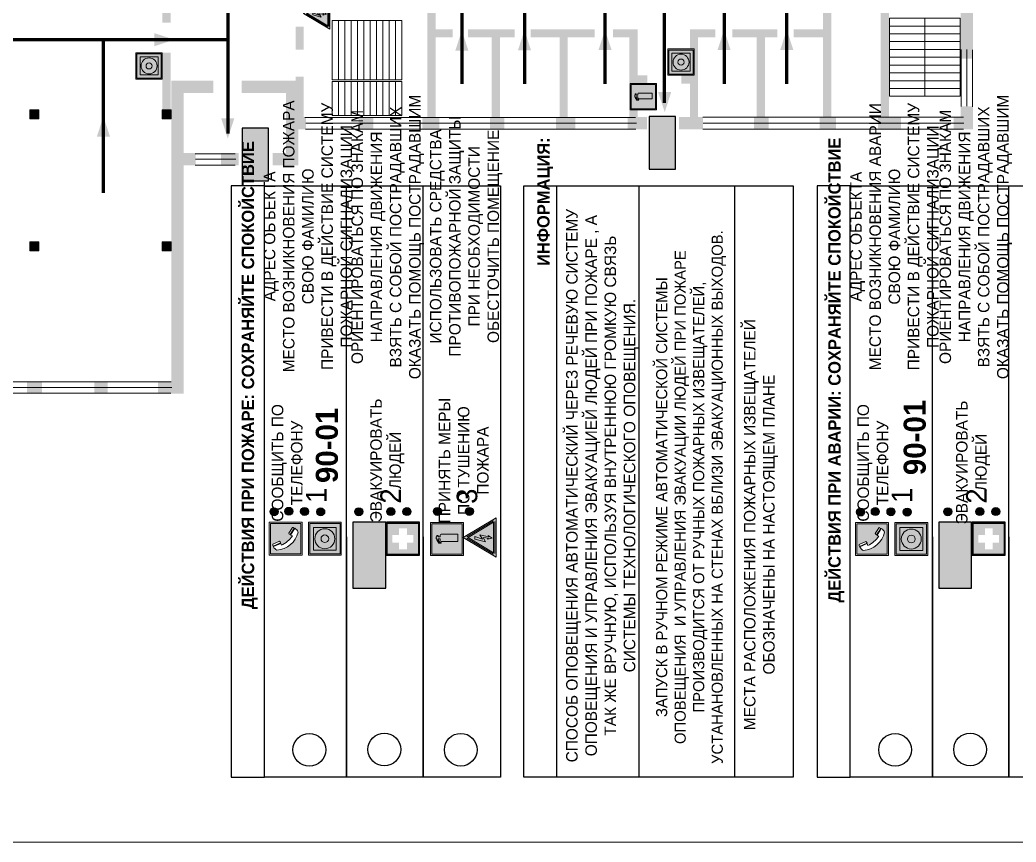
# Model space of a CAD drawing. Header units: millimetres. Extents: x 13810 to 67229, y 12374 to 21950.
# Drawn here: x 25651.7 to 25893.8, y 13754.6 to 13954.5 of the extents above; entities that cross this region are included whole.
import ezdxf

# ---------------------------------------------------------------- set-up
doc = ezdxf.new("R2010")
doc.units = ezdxf.units.MM
doc.layers.add('План_Штампы', color=7, linetype='Continuous')
doc.styles.add('обычный', font='arial.ttf')

# ---------------------------------------------------------------- blocks, each defined once
blk = doc.blocks.new('A$C54414219')
at = {"true_color": 0xffffff}
h = blk.add_hatch(color=7, dxfattribs=at)
h.paths.add_polyline_path([(2.39, -9.45), (2.39, -18.3), (11.23, -18.3), (11.23, -9.45)], flags=0)
h.paths.add_polyline_path([(10.71, -13.87, -1), (2.92, -13.87, -1)], flags=0)
h.paths.add_polyline_path([(8.3, -13.87, -1), (5.33, -13.87, -1)], flags=0)
h.paths.add_polyline_path([(0.41, -7.47), (0.41, -20.27), (13.21, -20.27), (13.21, -7.47)])
h.paths.add_polyline_path([(0.92, -19.77), (12.71, -19.77), (12.71, -7.98), (0.92, -7.98)], flags=16)
h.paths.add_polyline_path([(11.23, -9.45), (11.23, -18.3), (2.39, -18.3), (2.39, -9.45)], flags=0)
at = {"lineweight": 5}
h = blk.add_hatch(color=242, dxfattribs=at)
h.paths.add_polyline_path([(12.71, -7.98), (0.92, -7.98), (0.92, -19.77), (12.71, -19.77)])
h.paths.add_polyline_path([(11.23, -18.3), (2.39, -18.3), (2.39, -9.45), (11.23, -9.45)], flags=16)
h.paths.add_polyline_path([(10.71, -13.87, -1), (2.92, -13.87, -1)], flags=0)
h.paths.add_polyline_path([(8.3, -13.87, -1), (5.33, -13.87, -1)], flags=0)
at = {"true_color": 0xffffff}
h = blk.add_hatch(color=7, dxfattribs=at)
h.paths.add_polyline_path([(2.39, -9.45), (2.39, -18.3), (11.23, -18.3), (11.23, -9.45)])
h.paths.add_polyline_path([(10.71, -13.87, -1), (2.92, -13.87, -1)], flags=16)
h.paths.add_polyline_path([(8.3, -13.87, -1), (5.33, -13.87, -1)], flags=0)
at = {"lineweight": 5}
h = blk.add_hatch(color=242, dxfattribs=at)
h.paths.add_polyline_path([(2.92, -13.87, 1), (10.71, -13.87, 1)])
h.paths.add_polyline_path([(8.3, -13.87, -1), (5.33, -13.87, -1)], flags=16)
at = {"color": 242, "lineweight": 5}
for p, q in [((0.41, -20.27), (0.41, -7.47)), ((0.41, -7.47), (13.21, -7.47)), ((0.41, -7.47), (13.21, -7.47)), ((13.21, -20.27), (13.21, -7.47)), ((0.41, -20.27), (13.21, -20.27))]:
    blk.add_line(p, q, dxfattribs=at)
for points in [[(0.92, -7.98), (12.71, -7.98), (12.71, -19.77), (0.92, -19.77)], [(2.39, -9.45), (11.23, -9.45), (11.23, -18.3), (2.39, -18.3)]]:
    blk.add_lwpolyline(points, close=True, dxfattribs=at)
for radius in [3.89, 1.49]:
    blk.add_circle((6.81, -13.87), radius, dxfattribs=at)
blk = doc.blocks.new('A$C3E6D3DDE')
at = {"lineweight": 5}
h = blk.add_hatch(color=40, dxfattribs=at)
h.paths.add_polyline_path([(24.1, 1.45), (16.46, -11.35), (31.74, -11.35)])
h.paths.add_polyline_path([(24.09, -0.46), (30.03, -10.41), (18.14, -10.41)], flags=16)
h.paths.add_polyline_path([(24.54, -3.08), (23.41, -6.02), (25.13, -5.01), (24.33, -8.5), (24.82, -8.27), (23.79, -9.86), (23.4, -8.04), (23.8, -8.43), (24.04, -6.29), (22.39, -7.25), (23.44, -3.08)], flags=0)
h = blk.add_hatch(color=256, dxfattribs=at)
h.paths.add_polyline_path([(24.37, 0.03, 0.567511), (23.82, 0.03), (17.59, -10.4, 0.582454), (17.86, -10.88), (30.32, -10.88, 0.582149), (30.6, -10.4)])
h.paths.add_polyline_path([(24.09, -0.46), (18.14, -10.41), (30.03, -10.41)], flags=16)
h.paths.add_polyline_path([(24.54, -3.08), (23.41, -6.02), (25.13, -5.01), (24.33, -8.5), (24.82, -8.27), (23.79, -9.86), (23.4, -8.04), (23.8, -8.43), (24.04, -6.29), (22.39, -7.25), (23.44, -3.08)], flags=0)
h = blk.add_hatch(color=40, dxfattribs=at)
h.paths.add_polyline_path([(24.09, -0.46), (18.14, -10.41), (30.03, -10.41)])
h.paths.add_polyline_path([(24.82, -8.27), (23.79, -9.86), (23.4, -8.04), (23.8, -8.43), (24.04, -6.29), (22.39, -7.25), (23.44, -3.08), (24.54, -3.08), (23.41, -6.02), (25.13, -5.01), (24.33, -8.5)], flags=16)
at = {"color": 40, "lineweight": 5}
for p, q in [((16.46, -11.35), (24.1, 1.45)), ((24.1, 1.45), (31.74, -11.35))]:
    blk.add_line(p, q, dxfattribs=at)
at = {"lineweight": 5}
for p, q in [((17.59, -10.4), (23.82, 0.03)), ((24.37, 0.03), (30.6, -10.4)), ((18.14, -10.41), (24.09, -0.46)), ((23.44, -3.08), (22.39, -7.25)), ((23.41, -6.02), (24.54, -3.08)), ((24.54, -3.08), (23.44, -3.08)), ((24.09, -0.46), (30.03, -10.41)), ((22.39, -7.25), (24.04, -6.29)), ((25.13, -5.01), (23.41, -6.02)), ((24.04, -6.29), (23.8, -8.43)), ((24.33, -8.5), (25.13, -5.01)), ((17.86, -10.88), (30.32, -10.88)), ((18.14, -10.41), (30.03, -10.41)), ((23.8, -8.43), (23.4, -8.04)), ((23.4, -8.04), (23.79, -9.86)), ((23.79, -9.86), (24.82, -8.27)), ((24.82, -8.27), (24.33, -8.5))]:
    blk.add_line(p, q, dxfattribs=at)
at = {"color": 50, "lineweight": 5}
blk.add_line((31.74, -11.35), (16.46, -11.35), dxfattribs=at)
blk = doc.blocks.new('A$C456E1F9C')
at = {"lineweight": 5}
h = blk.add_hatch(color=242, dxfattribs=at)
h.paths.add_polyline_path([(0.51, -1.47), (0.51, -13.26), (12.29, -13.26), (12.29, -1.47)])
h.paths.add_polyline_path([(5.42, -4.95, -0.254479), (4.78, -5.4), (3.52, -2.53, -0.209735), (4.23, -2.4)], flags=16)
h.paths.add_polyline_path([(8.53, -8.6), (10.87, -10.17), (10.54, -10.76), (8.03, -9.13, -0.192251)], flags=16)
h.paths.add_polyline_path([(4.61, -5.49, 0.005518), (3.87, -5.72, 0.128647), (7.49, -10.01, 0.00809), (7.83, -9.33), (10.47, -10.97, -0.16736), (8.99, -12.25, -0.327862), (1.95, -3.95, -0.166952), (3.36, -2.62)], flags=16)
at = {"color": 242, "lineweight": 5}
for p, q in [((0, -13.77), (0, -0.97)), ((12.8, -0.97), (0, -0.97)), ((4.61, -5.49), (3.36, -2.62)), ((3.52, -2.53), (4.78, -5.4)), ((4.23, -2.4), (5.42, -4.95)), ((12.8, -13.77), (12.8, -0.97)), ((7.83, -9.33), (10.47, -10.97)), ((8.03, -9.13), (10.54, -10.76)), ((10.81, -10.12), (8.53, -8.6)), ((10.54, -10.76), (10.8, -10.3)), ((10.8, -10.3), (10.81, -10.12)), ((0, -13.77), (12.8, -13.77))]:
    blk.add_line(p, q, dxfattribs=at)
blk.add_lwpolyline([(0.51, -1.47), (12.29, -1.47), (12.29, -13.26), (0.51, -13.26)], close=True, dxfattribs=at)
for centre, radius, start, end in [((4.59, -5.34), 2.99, 114.2845, 152.1974), ((4.02, -3.27), 0.891, 76.3284, 123.7092), ((11.12, -3.31), 9.19, 183.9915, 256.6009), ((14.98, -39.1), 35.17, 107.1487, 108.4135), ((13.86, -0.94), 11.08, 205.5536, 234.8762), ((4.68, -4.59), 0.824, 276.9621, 334.0723), ((-13.31, 0.8), 23.44, 332.5487, 334.4027), ((8.94, -9.5), 0.989, 114.4092, 157.9388), ((7.87, -9.46), 3, 291.9291, 329.9329)]:
    blk.add_arc(centre, radius, start, end, dxfattribs=at)
blk = doc.blocks.new('A$C32E8229D')
at = {"true_color": 0xffffff}
blk.add_hatch(color=7, dxfattribs=at).paths.add_polyline_path([(0, 0), (0, -8), (16, -8), (16, 0)])
h = blk.add_hatch(color=126)
h.paths.add_polyline_path([(0.2, -0.2), (15.8, -0.2), (15.8, -7.8), (0.2, -7.8)])
h.paths.add_polyline_path([(13.49, -2.05), (12.08, -2.05), (11.37, -2.63, 0.162397), (11.29, -2.84), (11.29, -3.63), (10.35, -3.63), (10.35, -4.05), (11.68, -4.05), (11.68, -3.48), (12.26, -4.28), (11.29, -5.1), (11.29, -6.78), (11.85, -6.78), (11.85, -5.44), (12.8, -4.64), (12.8, -5.94), (14.46, -5.94), (14.46, -5.39), (13.45, -5.39), (13.45, -3.97), (12.46, -2.59), (13.15, -2.59), (13.69, -3.34), (14.18, -3)], flags=16)
h.paths.add_polyline_path([(10.74, -1.82, 1), (11.8, -1.82, 1)], flags=16)
h.paths.add_polyline_path([(9.39, -3.59), (5.99, -3.59), (6.56, -3.03), (5.91, -3.03), (5.1, -3.83), (5.91, -4.64), (6.56, -4.64), (5.99, -4.09), (9.39, -4.09)], flags=16)
h.paths.add_polyline_path([(4.29, -1.08), (1.72, -1.08), (1.72, -6.6), (4.29, -6.6)], flags=16)
at = {"color": 126}
blk.add_lwpolyline([(16, -8), (0, -8), (0, 0), (16, 0)], close=True, dxfattribs=at)
blk = doc.blocks.new('A$C18900ED3')
h = blk.add_hatch(color=126)
h.paths.add_polyline_path([(-0.18, -0.18), (-7.02, -0.18), (-7.02, -7.02), (-0.18, -7.02)])
h.paths.add_polyline_path([(-5.89, -4.46), (-5.89, -2.77), (-4.46, -2.77), (-4.46, -1.31), (-2.77, -1.31), (-2.77, -2.77), (-1.33, -2.77), (-1.33, -4.46), (-2.77, -4.46), (-2.77, -5.89), (-4.46, -5.89), (-4.46, -4.46)], flags=16)
at = {"color": 126}
for p, q in [((-7.2, 0), (-7.2, -7.2)), ((0, 0), (-7.2, 0)), ((0, -7.2), (0, 0)), ((-7.02, -7.02), (-7.02, -0.18)), ((-7.02, -0.18), (-0.18, -0.18)), ((-0.18, -0.18), (-0.18, -7.02)), ((-7.2, -7.2), (0, -7.2)), ((-0.18, -7.02), (-7.02, -7.02))]:
    blk.add_line(p, q, dxfattribs=at)
blk = doc.blocks.new('A$C3AD82952')
at = {"true_color": 0xf5f5ff}
h = blk.add_hatch(color=7, dxfattribs=at)
h.dxf.hatch_style = 1
h.paths.add_polyline_path([(8.21, 8.73, 0.414214), (7.89, 9.05), (7.22, 9.05), (7.22, 9.92), (7.59, 9.92, 1), (7.57, 10.36), (7.22, 10.36), (7.22, 10.6), (6.43, 10.6), (6.43, 10.36), (6.01, 10.36), (4.74, 9.59), (4.74, 8.69), (4.98, 8.73), (4.98, 9.26), (6.12, 9.91), (6.43, 9.91), (6.43, 9.05), (5.76, 9.05, 0.414214), (5.44, 8.73), (5.44, 2.2), (8.21, 2.2)], flags=0)
h.paths.add_polyline_path([(12.8, 12.8), (0, 12.8), (0, 0), (12.8, 0)])
h.paths.add_polyline_path([(0.51, 12.29), (12.29, 12.29), (12.29, 0.51), (0.51, 0.51)], flags=16)
h.paths.add_polyline_path([(4.74, 9.59), (6.01, 10.36), (6.43, 10.36), (6.43, 10.6), (7.22, 10.6), (7.22, 10.36), (7.59, 10.36, -0.94586), (7.59, 9.92), (7.22, 9.92), (7.22, 9.05), (7.89, 9.05, -0.414214), (8.21, 8.73), (8.21, 2.2), (5.44, 2.2), (5.44, 8.73, -0.414214), (5.76, 9.05), (6.43, 9.05), (6.43, 9.91), (6.12, 9.91), (4.98, 9.26), (4.98, 8.73), (4.74, 8.69)], flags=0)
h = blk.add_hatch(color=242)
h.dxf.hatch_style = 1
h.paths.add_polyline_path([(12.29, 12.29), (0.51, 12.29), (0.51, 0.51), (12.29, 0.51)])
h.paths.add_polyline_path([(4.74, 8.69), (4.74, 9.59), (6.01, 10.36), (6.43, 10.36), (6.43, 10.6), (7.22, 10.6), (7.22, 10.36), (7.59, 10.36, -0.94586), (7.59, 9.92), (7.22, 9.92), (7.22, 9.05), (7.89, 9.05, -0.414214), (8.21, 8.73), (8.21, 2.2), (5.44, 2.2), (5.44, 8.73, -0.414214), (5.76, 9.05), (6.43, 9.05), (6.43, 9.91), (6.12, 9.91), (4.98, 9.26), (4.98, 8.73)], flags=16)
h = blk.add_hatch(color=7, dxfattribs=at)
h.dxf.hatch_style = 1
h.paths.add_polyline_path([(8.21, 8.73, 0.414214), (7.89, 9.05), (7.22, 9.05), (7.22, 9.92), (7.59, 9.92, 1), (7.57, 10.36), (7.22, 10.36), (7.22, 10.6), (6.43, 10.6), (6.43, 10.36), (6.01, 10.36), (4.74, 9.59), (4.74, 8.69), (4.98, 8.73), (4.98, 9.26), (6.12, 9.91), (6.43, 9.91), (6.43, 9.05), (5.76, 9.05, 0.414214), (5.44, 8.73), (5.44, 2.2), (8.21, 2.2)])
at = {"color": 242, "lineweight": 5}
for p, q in [((0, 0), (0, 12.8)), ((0, 12.8), (12.8, 12.8)), ((12.8, 0), (12.8, 12.8)), ((6.01, 10.36), (4.74, 9.59)), ((4.74, 9.59), (4.74, 8.69)), ((4.74, 8.69), (4.98, 8.73)), ((4.98, 9.26), (6.12, 9.91)), ((4.98, 8.73), (4.98, 9.26)), ((5.44, 2.2), (5.44, 8.73)), ((5.76, 9.05), (6.43, 9.05)), ((6.01, 10.36), (6.43, 10.36)), ((6.12, 9.91), (6.43, 9.91)), ((7.22, 10.6), (6.43, 10.6)), ((6.43, 10.6), (6.43, 10.36)), ((6.43, 9.91), (6.43, 9.05)), ((7.22, 10.36), (7.22, 10.6)), ((7.59, 10.36), (7.22, 10.36)), ((7.22, 9.05), (7.22, 9.92)), ((7.59, 9.92), (7.22, 9.92)), ((7.89, 9.05), (7.22, 9.05)), ((8.21, 2.2), (8.21, 8.73)), ((0, 0), (12.8, 0)), ((5.44, 2.2), (8.21, 2.2))]:
    blk.add_line(p, q, dxfattribs=at)
blk.add_lwpolyline([(0.51, 12.29), (12.29, 12.29), (12.29, 0.51), (0.51, 0.51)], close=True, dxfattribs=at)
for centre, radius, start, end in [((5.76, 8.73), 0.32, 90, 180), ((7.58, 10.14), 0.223, 273.1875, 86.8125), ((7.89, 8.73), 0.32, 0, 90)]:
    blk.add_arc(centre, radius, start, end, dxfattribs=at)
blk = doc.blocks.new('A$C7B4425F7')
at = {"true_color": 0xffffff}
blk.add_hatch(color=7, dxfattribs=at).paths.add_polyline_path([(0, 0), (-16, 0), (-16, -8), (0, -8)])
h = blk.add_hatch(color=126)
h.paths.add_polyline_path([(-0.2, -0.2), (-15.8, -0.2), (-15.8, -7.8), (-0.2, -7.8)])
h.paths.add_polyline_path([(-11.76, -2.03), (-11.76, -3.66), (-11.17, -3.66, -0.568275), (-11.17, -6.18), (-12.58, -6.18), (-12.58, -2.03)], flags=16)
h.paths.add_polyline_path([(-13.33, -4.12, -0.495768), (-13.59, -6.18), (-15.03, -6.18), (-15.03, -2.03), (-13.59, -2.03, -0.487973)], flags=16)
h.paths.add_polyline_path([(-10.25, -2.03), (-9.48, -2.03), (-9.48, -6.18), (-10.25, -6.18)], flags=16)
h.paths.add_polyline_path([(-13.84, -3.69), (-14.24, -3.69), (-14.24, -3.03), (-13.9, -3.03, -0.692621)], flags=0)
h.paths.add_polyline_path([(-9.15, -2.03), (-8.4, -2.03), (-8.04, -3.07), (-7.68, -2.03), (-6.93, -2.03), (-7.64, -4.1), (-6.93, -6.18), (-7.68, -6.18), (-8.04, -5.14), (-8.4, -6.18), (-9.15, -6.18), (-8.44, -4.1)], flags=16)
h.paths.add_polyline_path([(-11.76, -4.46), (-11.42, -4.46, -0.692621), (-11.36, -5.12), (-11.76, -5.12)], flags=0)
h.paths.add_polyline_path([(-13.9, -5.2), (-14.24, -5.2), (-14.24, -4.55), (-13.84, -4.55, -0.708038)], flags=0)
edge = h.paths.add_edge_path(flags=16)
edge.add_ellipse((-5.51, -4.08), major_axis=(0, 2.05), ratio=0.586184, start_angle=0, end_angle=360)
edge = h.paths.add_edge_path(flags=0)
edge.add_ellipse((-5.51, -4.08), major_axis=(0, 1.14), ratio=0.454828, start_angle=0, end_angle=360)
h.paths.add_polyline_path([(-4.13, -4.96, 0.377264), (-3.48, -4.52, 0.0555), (-3.16, -2.03), (-1.66, -2.03), (-1.66, -4.96), (-0.96, -4.96), (-0.96, -7.01), (-1.75, -7.01), (-1.75, -6.18), (-3.3, -6.18), (-3.3, -7.02), (-4.13, -7.02)], flags=16)
h.paths.add_polyline_path([(-2.73, -2.91), (-2.28, -2.91), (-2.28, -4.96), (-3.05, -4.96, 0.079136)], flags=0)
at = {"color": 126}
blk.add_lwpolyline([(-16, -8), (0, -8), (0, 0), (-16, 0)], close=True, dxfattribs=at)

msp = doc.modelspace()

# ---------------------------------------------------------------- hatches: boundary and pattern name
at = {"lineweight": 0}
h = msp.add_hatch(color=256, dxfattribs=at)
h.dxf.hatch_style = 1
h.paths.add_polyline_path([(25656.23, 13932.61), (25654.07, 13932.61), (25654.07, 13930.45), (25656.23, 13930.45)])
h = msp.add_hatch(color=256, dxfattribs=at)
h.dxf.hatch_style = 1
h.paths.add_polyline_path([(25688.4, 13932.61), (25686.24, 13932.61), (25686.24, 13930.45), (25688.4, 13930.45)])
h = msp.add_hatch(color=256, dxfattribs=at)
h.dxf.hatch_style = 1
h.paths.add_polyline_path([(25656.23, 13900.51), (25654.07, 13900.51), (25654.07, 13898.36), (25656.23, 13898.36)])
h = msp.add_hatch(color=256, dxfattribs=at)
h.dxf.hatch_style = 1
h.paths.add_polyline_path([(25688.4, 13900.51), (25686.24, 13900.51), (25686.24, 13898.36), (25688.4, 13898.36)])
h = msp.add_hatch(color=256, dxfattribs=at)
h.dxf.hatch_style = 1
h.paths.add_polyline_path([(25713.45, 13833.94, 1), (25713.45, 13835.87, 1)])
h = msp.add_hatch(color=256, dxfattribs=at)
h.dxf.hatch_style = 1
h.paths.add_polyline_path([(25717.04, 13834.04, 1), (25717.04, 13835.97, 1)])
h = msp.add_hatch(color=256, dxfattribs=at)
h.dxf.hatch_style = 1
h.paths.add_polyline_path([(25720.85, 13834, 1), (25720.85, 13835.93, 1)])
h = msp.add_hatch(color=256, dxfattribs=at)
h.dxf.hatch_style = 1
h.paths.add_polyline_path([(25724.78, 13833.92, 1), (25724.78, 13835.85, 1)])
h = msp.add_hatch(color=256, dxfattribs=at)
h.dxf.hatch_style = 1
h.paths.add_polyline_path([(25734.04, 13833.93, 1), (25734.04, 13835.86, 1)])
h = msp.add_hatch(color=256, dxfattribs=at)
h.dxf.hatch_style = 1
h.paths.add_polyline_path([(25741.82, 13833.97, 1), (25741.82, 13835.9, 1)])
h = msp.add_hatch(color=256, dxfattribs=at)
h.dxf.hatch_style = 1
h.paths.add_polyline_path([(25745.73, 13833.96, 1), (25745.73, 13835.9, 1)])
h = msp.add_hatch(color=256, dxfattribs=at)
h.dxf.hatch_style = 1
h.paths.add_polyline_path([(25753.15, 13834.02, 1), (25753.15, 13835.95, 1)])
h = msp.add_hatch(color=256, dxfattribs=at)
h.dxf.hatch_style = 1
h.paths.add_polyline_path([(25760.92, 13834.03, 1), (25760.92, 13835.96, 1)])
h = msp.add_hatch(color=256, dxfattribs=at)
h.dxf.hatch_style = 1
h.paths.add_polyline_path([(25856, 13833.87, 1), (25856, 13835.8, 1)])
h = msp.add_hatch(color=256, dxfattribs=at)
h.dxf.hatch_style = 1
h.paths.add_polyline_path([(25859.59, 13833.98, 1), (25859.59, 13835.91, 1)])
h = msp.add_hatch(color=256, dxfattribs=at)
h.dxf.hatch_style = 1
h.paths.add_polyline_path([(25863.4, 13833.94, 1), (25863.4, 13835.87, 1)])
h = msp.add_hatch(color=256, dxfattribs=at)
h.dxf.hatch_style = 1
h.paths.add_polyline_path([(25867.33, 13833.85, 1), (25867.33, 13835.79, 1)])
h = msp.add_hatch(color=256, dxfattribs=at)
h.dxf.hatch_style = 1
h.paths.add_polyline_path([(25877.21, 13833.94, 1), (25877.21, 13835.87, 1)])
h = msp.add_hatch(color=256, dxfattribs=at)
h.dxf.hatch_style = 1
h.paths.add_polyline_path([(25884.99, 13833.98, 1), (25884.99, 13835.91, 1)])
h = msp.add_hatch(color=256, dxfattribs=at)
h.dxf.hatch_style = 1
h.paths.add_polyline_path([(25888.89, 13833.97, 1), (25888.89, 13835.9, 1)])

# ---------------------------------------------------------------- linework, layer by layer
at = {"color": 126, "lineweight": 0, "true_color": 0x008754}
msp.add_lwpolyline([(25424.83, 14149.6), (26024.83, 14149.6), (26024.83, 13754.6), (25424.83, 13754.6)], close=True, dxfattribs=at)
at = {"color": 126, "lineweight": 100, "true_color": 0x008754}
for points in [[(25757.84, 13986.98), (25702.21, 13986.98), (25702.21, 13926.87)], [(25808.34, 13934.31), (25808.34, 13958.29), (25759.06, 13958.29), (25759.06, 13938.96)], [(25774.28, 13958.29), (25774.28, 13938.96)], [(25793.86, 13958.29), (25793.86, 13938.96)], [(25822.82, 13958.29), (25822.82, 13938.96)], [(25838.03, 13958.29), (25838.03, 13938.96)], [(25640.24, 13912.41), (25640.24, 13949.69), (25702.21, 13949.69), (25702.21, 13949.69)], [(25671.93, 13949.69), (25671.93, 13912.41)]]:
    msp.add_lwpolyline(points, dxfattribs=at)
at = {"lineweight": 0}
for points, const_width in [([(25651.92, 13963.59), (25687.32, 13963.59), (25687.32, 13953.77)], 2), ([(25751.69, 13964.06), (25751.69, 13928.62), (25751.69, 13951.22), (25756.85, 13951.22)], 2), ([(25861.88, 13964.06), (25861.88, 13928.24)], 2), ([(25881.81, 13957.59), (25881.81, 13945.08)], 3), ([(25839.72, 13951.22), (25847.9, 13951.22), (25847.9, 13956.19), (25847.9, 13929.37)], 2), ([(25719.68, 13952.8), (25719.68, 13947.24)], 2), ([(25760.62, 13951.22), (25771.93, 13951.22)], 2), ([(25767.36, 13951.22), (25767.36, 13929.37)], 2), ([(25775.79, 13951.22), (25791.41, 13951.22)], 2), ([(25783.84, 13951.22), (25783.84, 13929.37)], 2), ([(25795.81, 13951.22), (25800.83, 13951.22), (25800.83, 13928.89)], 2), ([(25812.46, 13940.01), (25815.52, 13940.01), (25815.52, 13928.86), (25815.52, 13951.22), (25820.74, 13951.22)], 2), ([(25824.87, 13951.22), (25835.76, 13951.22)], 2), ([(25831.76, 13951.22), (25831.76, 13929.68)], 2), ([(25687.32, 13946.48), (25687.32, 13931.77)], 2), ([(25694.39, 13920.62), (25689.94, 13920.62), (25689.94, 13938.18), (25698.71, 13938.18)], 3), ([(25705.54, 13938.18), (25717.84, 13938.18), (25717.84, 13929.37)], 3), ([(25719.68, 13940.66), (25719.68, 13929.87)], 2), ([(25800.83, 13940.01), (25804.18, 13940.01)], 2), ([(25881.81, 13933.49), (25881.81, 13929.37), (25878.67, 13929.37)], 3), ([(25721.2, 13929.37), (25717.84, 13929.37), (25717.84, 13920.62), (25713.11, 13920.62)], 3), ([(25737.58, 13929.37), (25734.02, 13929.37)], 3), ([(25753.64, 13929.37), (25749.51, 13929.37)], 3), ([(25769.42, 13929.37), (25765.94, 13929.37)], 3), ([(25786.68, 13929.37), (25781.96, 13929.37)], 3), ([(25804.1, 13929.37), (25799.43, 13929.37)], 3), ([(25817.73, 13929.37), (25811.85, 13929.37)], 3), ([(25833.7, 13929.37), (25830.07, 13929.37)], 3), ([(25850.07, 13929.37), (25846.04, 13929.37)], 3), ([(25865.83, 13929.37), (25860.23, 13929.37)], 3), ([(25689.94, 13920.62), (25689.94, 13865.13), (25685.25, 13865.13)], 3), ([(25704.81, 13920.62), (25700.58, 13920.62)], 3), ([(25657.05, 13865.13), (25653.38, 13865.13)], 3), ([(25673.01, 13865.13), (25669.76, 13865.13)], 3)]:
    msp.add_lwpolyline(points, dxfattribs=dict(at, const_width=const_width))
for points in [[(25727.57, 13954.34), (25729.11, 13954.34), (25729.11, 13939.93), (25727.57, 13939.93)], [(25729.11, 13954.34), (25730.65, 13954.34), (25730.65, 13939.93), (25729.11, 13939.93)], [(25730.65, 13954.34), (25732.19, 13954.34), (25732.19, 13939.93), (25730.65, 13939.93)], [(25732.19, 13954.34), (25733.73, 13954.34), (25733.73, 13939.93), (25732.19, 13939.93)], [(25733.73, 13954.34), (25735.28, 13954.34), (25735.28, 13939.93), (25733.73, 13939.93)], [(25735.28, 13954.34), (25736.82, 13954.34), (25736.82, 13939.93), (25735.28, 13939.93)], [(25736.82, 13954.34), (25738.36, 13954.34), (25738.36, 13939.93), (25736.82, 13939.93)], [(25738.36, 13954.34), (25739.9, 13954.34), (25739.9, 13939.93), (25738.36, 13939.93)], [(25739.9, 13954.34), (25741.44, 13954.34), (25741.44, 13939.93), (25739.9, 13939.93)], [(25741.44, 13954.34), (25742.98, 13954.34), (25742.98, 13939.93), (25741.44, 13939.93)], [(25742.98, 13954.34), (25744.52, 13954.34), (25744.52, 13939.93), (25742.98, 13939.93)], [(25863.06, 13952.98), (25871.65, 13952.98), (25871.65, 13954.88), (25863.06, 13954.88)], [(25871.65, 13952.98), (25880.24, 13952.98), (25880.24, 13954.88), (25871.65, 13954.88)], [(25863.06, 13951.08), (25871.65, 13951.08), (25871.65, 13952.98), (25863.06, 13952.98)], [(25871.65, 13951.08), (25880.24, 13951.08), (25880.24, 13952.98), (25871.65, 13952.98)], [(25863.06, 13949.19), (25871.65, 13949.19), (25871.65, 13951.08), (25863.06, 13951.08)], [(25871.65, 13949.19), (25880.24, 13949.19), (25880.24, 13951.08), (25871.65, 13951.08)], [(25863.06, 13947.29), (25871.65, 13947.29), (25871.65, 13949.19), (25863.06, 13949.19)], [(25863.06, 13945.39), (25871.65, 13945.39), (25871.65, 13947.29), (25863.06, 13947.29)], [(25871.65, 13947.29), (25880.24, 13947.29), (25880.24, 13949.19), (25871.65, 13949.19)], [(25871.65, 13945.39), (25880.24, 13945.39), (25880.24, 13947.29), (25871.65, 13947.29)], [(25863.06, 13943.49), (25871.65, 13943.49), (25871.65, 13945.39), (25863.06, 13945.39)], [(25871.65, 13943.49), (25880.24, 13943.49), (25880.24, 13945.39), (25871.65, 13945.39)], [(25863.06, 13941.6), (25871.65, 13941.6), (25871.65, 13943.49), (25863.06, 13943.49)], [(25871.65, 13941.6), (25880.24, 13941.6), (25880.24, 13943.49), (25871.65, 13943.49)], [(25863.06, 13939.7), (25871.65, 13939.7), (25871.65, 13941.6), (25863.06, 13941.6)], [(25863.06, 13937.8), (25871.65, 13937.8), (25871.65, 13939.7), (25863.06, 13939.7)], [(25871.65, 13939.7), (25880.24, 13939.7), (25880.24, 13941.6), (25871.65, 13941.6)], [(25871.65, 13937.8), (25880.24, 13937.8), (25880.24, 13939.7), (25871.65, 13939.7)], [(25727.57, 13931.23), (25729.11, 13931.23), (25729.11, 13939.49), (25727.57, 13939.49)], [(25729.11, 13931.23), (25730.65, 13931.23), (25730.65, 13939.49), (25729.11, 13939.49)], [(25730.65, 13931.23), (25732.19, 13931.23), (25732.19, 13939.49), (25730.65, 13939.49)], [(25732.19, 13931.23), (25733.73, 13931.23), (25733.73, 13939.49), (25732.19, 13939.49)], [(25733.73, 13931.23), (25735.28, 13931.23), (25735.28, 13939.49), (25733.73, 13939.49)], [(25735.28, 13931.23), (25736.82, 13931.23), (25736.82, 13939.49), (25735.28, 13939.49)], [(25736.82, 13931.23), (25738.36, 13931.23), (25738.36, 13939.49), (25736.82, 13939.49)], [(25738.36, 13931.23), (25739.9, 13931.23), (25739.9, 13939.49), (25738.36, 13939.49)], [(25739.9, 13931.23), (25741.44, 13931.23), (25741.44, 13939.49), (25739.9, 13939.49)], [(25741.44, 13931.23), (25742.98, 13931.23), (25742.98, 13939.49), (25741.44, 13939.49)], [(25742.98, 13931.23), (25744.52, 13931.23), (25744.52, 13939.49), (25742.98, 13939.49)], [(25863.06, 13935.91), (25871.65, 13935.91), (25871.65, 13937.8), (25863.06, 13937.8)], [(25871.65, 13935.91), (25880.24, 13935.91), (25880.24, 13937.8), (25871.65, 13937.8)], [(25654.07, 13932.61), (25656.23, 13932.61), (25656.23, 13930.45), (25654.07, 13930.45)], [(25686.24, 13932.61), (25688.4, 13932.61), (25688.4, 13930.45), (25686.24, 13930.45)], [(25654.07, 13900.51), (25656.23, 13900.51), (25656.23, 13898.36), (25654.07, 13898.36)], [(25686.24, 13900.51), (25688.4, 13900.51), (25688.4, 13898.36), (25686.24, 13898.36)]]:
    msp.add_lwpolyline(points, close=True, dxfattribs=at)
for points in [[(25880.42, 13933.46), (25880.42, 13947.25)], [(25881.81, 13933.49), (25881.81, 13947.28)], [(25883.24, 13933.38), (25883.24, 13947.17)], [(25720.96, 13930.78), (25801.27, 13930.78)], [(25817.63, 13930.81), (25881, 13930.81)], [(25721.09, 13927.88), (25801.4, 13927.88)], [(25721.2, 13929.37), (25801.51, 13929.37)], [(25817.68, 13927.9), (25881.05, 13927.9)], [(25817.73, 13929.37), (25881.1, 13929.37)], [(25694.28, 13921.95), (25704, 13921.95)], [(25694.39, 13920.62), (25704.12, 13920.62)], [(25694.3, 13919.18), (25704.03, 13919.18)], [(25528.22, 13866.51), (25688.41, 13866.51)], [(25528.4, 13865.13), (25688.6, 13865.13)], [(25528.15, 13863.7), (25688.34, 13863.7)]]:
    msp.add_lwpolyline(points, dxfattribs=at)
for points in [[(25711.1, 13770.39), (25711.1, 13914.16), (25703.05, 13914.16), (25703.05, 13770.39)], [(25711.1, 13770.39), (25711.1, 13914.16), (25768.5, 13914.16), (25768.5, 13770.39)], [(25853.47, 13770.39), (25853.47, 13914.16), (25845.42, 13914.16), (25845.42, 13770.39)], [(25853.47, 13770.39), (25853.47, 13914.16), (25910.87, 13914.16), (25910.87, 13770.39)]]:
    msp.add_lwpolyline(points, close=True)
for points in [[(25731.09, 13828.81), (25731.09, 13770.39), (25731.09, 13914.16)], [(25749.67, 13828.81), (25749.67, 13770.39), (25749.67, 13914.16)], [(25873.46, 13828.81), (25873.46, 13770.39), (25873.46, 13914.16)], [(25892.04, 13828.81), (25892.04, 13770.39), (25892.04, 13914.16)]]:
    msp.add_lwpolyline(points)
at = {"color": 0}
msp.add_lwpolyline([(25774.16, 13770.39), (25774.16, 13914.16), (25839.61, 13914.16), (25839.61, 13770.39)], close=True, dxfattribs=at)
for points in [[(25782.21, 13770.39), (25782.21, 13914.16)], [(25802.2, 13770.39), (25802.2, 13914.16)], [(25825.45, 13770.39), (25825.45, 13914.16)]]:
    msp.add_lwpolyline(points, dxfattribs=at)
for centre, radius in [((25713.45, 13834.9), 0.966), ((25717.04, 13835.01), 0.966), ((25720.85, 13834.97), 0.966), ((25724.78, 13834.88), 0.966), ((25734.04, 13834.9), 0.966), ((25741.82, 13834.94), 0.966), ((25745.73, 13834.93), 0.966), ((25753.15, 13834.99), 0.966), ((25760.92, 13834.99), 0.966), ((25856, 13834.84), 0.966), ((25859.59, 13834.94), 0.966), ((25863.4, 13834.9), 0.966), ((25867.33, 13834.82), 0.966), ((25877.21, 13834.9), 0.966), ((25884.99, 13834.95), 0.966), ((25888.89, 13834.94), 0.966), ((25722.02, 13777.02), 3.98), ((25740.25, 13777.11), 3.98), ((25758.82, 13777.05), 3.98), ((25864.39, 13777.02), 3.98), ((25882.62, 13777.11), 3.98)]:
    msp.add_circle(centre, radius)
at = {"layer": 'План_Штампы', "color": 126, "true_color": 0x008754}
for points in [[(25760.69, 13946.98), (25757.5, 13946.98), (25759.08, 13951.88)], [(25775.92, 13947.07), (25772.73, 13947.07), (25774.3, 13951.97)], [(25795.49, 13947.14), (25792.3, 13947.15), (25793.88, 13952.05)], [(25824.43, 13947.13), (25821.24, 13947.14), (25822.82, 13952.04)], [(25839.67, 13947.18), (25836.48, 13947.19), (25838.06, 13952.09)], [(25684.34, 13948.06), (25684.34, 13951.25), (25689.24, 13949.68)], [(25806.79, 13936.95), (25809.98, 13936.95), (25808.41, 13932.05)], [(25673.57, 13926.08), (25670.38, 13926.09), (25671.95, 13930.98)], [(25700.59, 13930.54), (25703.78, 13930.54), (25702.2, 13925.64)]]:
    msp.add_solid(points, dxfattribs=at)

# ---------------------------------------------------------------- block references
at = {"rotation": 90}
for name, p, xscale, yscale, zscale in [('A$C3E6D3DDE', (25721.3, 13943.96), 0.5, 0.5, 0.5), ('A$C3AD82952', (25806.43, 13932.59), 0.5, 0.5, 0.5), ('A$C3E6D3DDE', (25760.31, 13813.58), 0.625, 0.625, 0.625), ('A$C456E1F9C', (25711.64, 13824.34), 0.625, 0.625, 0.625), ('A$C54414219', (25717.12, 13824.09), 0.625, 0.625, 0.625), ('A$C18900ED3', (25740.77, 13832.35), 1.111111111007631, 1.111111111007631, 1.111111111007631), ('A$C3AD82952', (25759.5, 13824.29), 0.625, 0.625, 0.625), ('A$C456E1F9C', (25854.19, 13824.28), 0.625, 0.625, 0.625), ('A$C54414219', (25859.67, 13824.02), 0.625, 0.625, 0.625), ('A$C18900ED3', (25883.14, 13832.35), 1.111111111007631, 1.111111111007631, 1.111111111007631)]:
    msp.add_blockref(name, p, dxfattribs=dict(at, xscale=xscale, yscale=yscale, zscale=zscale))
at = {"xscale": 0.5, "yscale": 0.5, "zscale": 0.5}
for p in [(25808.96, 13951.14), (25679.67, 13950.23)]:
    msp.add_blockref('A$C54414219', p, dxfattribs=at)
at = {"xscale": -1, "rotation": 90}
for p in [(25732.62, 13832.35), (25874.99, 13832.35)]:
    msp.add_blockref('A$C32E8229D', p, dxfattribs=at)
at = {"layer": 'План_Штампы', "xscale": 0.8, "yscale": 0.8, "zscale": 0.8, "rotation": 90}
for p in [(25804.66, 13931.01), (25705.72, 13928.19)]:
    msp.add_blockref('A$C7B4425F7', p, dxfattribs=at)

# ---------------------------------------------------------------- texts
at = {"lineweight": 0, "attachment_point": 5, "rotation": 90, "style": 'обычный'}
for s, insert, char_height, width in [('\\pi-8.4,l8.4,t8.4;{\\fProxima Nova Rg|b0|i0|c204|p2;АДРЕС ОБЪЕКТА\\PМЕСТО ВОЗНИКНОВЕНИЯ ПОЖАРА \\PСВОЮ ФАМИЛИЮ\\PПРИВЕСТИ В ДЕЙСТВИЕ СИСТЕМУ \\PПОЖАРНОЙ СИГНАЛИЗАЦИИ}', (25722.08, 13901.85), 2.8, 126.6484), ('\\pi-8.4,l8.4,t8.4;{\\fProxima Nova Rg|b0|i0|c204|p2;ОРИЕНТИРОВАТЬСЯ ПО ЗНАКАМ \\PНАПРАВЛЕНИЯ ДВИЖЕНИЯ\\PВЗЯТЬ С СОБОЙ ПОСТРАДАВШИХ\\PОКАЗАТЬ ПОМОЩЬ ПОСТРАДАВШИМ}', (25741.06, 13901.7), 2.8, 126.6484), ('\\pi-8.4,l8.4,t8.4;{\\fProxima Nova Rg|b0|i0|c204|p2;ОРИЕНТИРОВАТЬСЯ ПО ЗНАКАМ \\PНАПРАВЛЕНИЯ ДВИЖЕНИЯ\\PВЗЯТЬ С СОБОЙ ПОСТРАДАВШИХ\\PОКАЗАТЬ ПОМОЩЬ ПОСТРАДАВШИМ}', (25884, 13901.72), 2.8, 126.6484), ('\\pi-8.4,l8.4,t8.4;{\\fProxima Nova Rg|b0|i0|c204|p2;АДРЕС ОБЪЕКТА\\PМЕСТО ВОЗНИКНОВЕНИЯ АВАРИИ\\PСВОЮ ФАМИЛИЮ\\PПРИВЕСТИ В ДЕЙСТВИЕ СИСТЕМУ \\PПОЖАРНОЙ СИГНАЛИЗАЦИИ}', (25864.63, 13901.78), 2.8, 126.6484), ('\\pi-8.4,l8.4,t8.4;{\\fProxima Nova Rg|b0|i0|c204|p2;ИСПОЛЬЗОВАТЬ СРЕДСТВА \\PПРОТИВОПОЖАРНОЙ ЗАЩИТЫ \\PПРИ НЕОБХОДИМОСТИ \\PОБЕСТОЧИТЬ ПОМЕЩЕНИЕ}', (25760.13, 13901.86), 2.8, 126.6484), ('{\\fProxima Nova Rg|b1|i0|c204|p2;ИНФОРМАЦИЯ:\\H1.1997x; }', (25779.35, 13910.3), 3, 175.1736), ('{\\fProxima Nova Rg|b1|i0|c204|p2;ДЕЙСТВИЯ ПРИ АВАРИИ: СОХРАНЯЙТЕ СПОКОЙСТВИЕ\\H1.6644x; }', (25850.1, 13869.34), 3, 175.1736), ('{\\fProxima Nova Rg|b1|i0|c204|p2;ДЕЙСТВИЯ ПРИ ПОЖАРЕ: СОХРАНЯЙТЕ СПОКОЙСТВИЕ\\H1.6644x; }', (25707.54, 13868.11), 3, 175.1736), ('{\\fProxima Nova Rg|b0|i0|c204|p2;СПОСОБ ОПОВЕЩЕНИЯ АВТОМАТИЧЕСКИЙ ЧЕРЕЗ РЕЧЕВУЮ СИСТЕМУ ОПОВЕЩЕНИЯ И УПРАВЛЕНИЯ ЭВАКУАЦИЕЙ ЛЮДЕЙ ПРИ ПОЖАРЕ , А ТАК ЖЕ ВРУЧНУЮ, ИСПОЛЬЗУЯ ВНУТРЕННЮЮ ГРОМКУЮ СВЯЗЬ СИСТЕМЫ ТЕХНОЛОГИЧЕСКОГО ОПОВЕЩЕНИЯ.}', (25793.25, 13841.25), 2.8, 137.0334), ('{\\fProxima Nova Rg|b0|i0|c204|p2;\\P\\pt8.1;ЗАПУСК В РУЧНОМ РЕЖИМЕ АВТОМАТИЧЕСКОЙ СИСТЕМЫ ОПОВЕЩЕНИЯ  И УПРАВЛЕНИЯ ЭВАКУАЦИИ ЛЮДЕЙ ПРИ ПОЖАРЕ ПРОИЗВОДИТСЯ ОТ РУЧНЫХ ПОЖАРНЫХ ИЗВЕЩАТЕЛЕЙ, УСТАНАНОВЛЕННЫХ НА СТЕНАХ ВБЛИЗИ ЭВАКУАЦИОННЫХ ВЫХОДОВ. }', (25812.55, 13838.46), 2.7, 131.4512), ('\\pt8.4;{\\fProxima Nova Rg|b0|i0|c204|p2;\\PМЕСТА РАСПОЛОЖЕНИЯ ПОЖАРНЫХ ИЗВЕЩАТЕЛЕЙ ОБОЗНАЧЕНЫ НА НАСТОЯЩЕМ ПЛАНЕ}', (25829.46, 13831.77), 2.8, 118.5618), ('{\\fProxima Nova Rg|b0|i0|c204|p2;ЭВАКУИРОВАТЬ \\PЛЮДЕЙ}', (25740.97, 13847.38), 2.8, 126.6484), ('{\\fProxima Nova Rg|b0|i0|c204|p2;ПРИНЯТЬ МЕРЫ \\PПО ТУШЕНИЮ \\PПОЖАРА}', (25759.54, 13847.34), 2.8, 126.6484), ('{\\fProxima Nova Rg|b0|i0|c204|p2;СООБЩИТЬ ПО \\PТЕЛЕФОНУ}', (25716.64, 13846.78), 2.8, 126.6484), ('{\\fProxima Nova Rg|b1|i0|c204|p2;\\H1.0714x;90-01\\fProxima Nova Rg|b0|i0|c204|p2;\\H0.93331x; \\H1.3449x; }', (25726.31, 13851.04), 5, 126.6484), ('{\\fProxima Nova Rg|b0|i0|c204|p2;СООБЩИТЬ ПО \\PТЕЛЕФОНУ}', (25859.01, 13846.78), 2.8, 126.6484), ('{\\fProxima Nova Rg|b1|i0|c204|p2;\\H1.0714x;90-01\\fProxima Nova Rg|b0|i0|c204|p2;\\H0.93331x; \\H1.3449x; }', (25869.2, 13852.96), 5, 126.6484), ('{\\fProxima Nova Rg|b0|i0|c204|p2;ЭВАКУИРОВАТЬ \\PЛЮДЕЙ}', (25883.34, 13846.88), 2.8, 126.6484), ('{\\fProxima Nova Rg|b0|i0|c204|p2;1\\H1.1667x; }', (25723.71, 13838.88), 5, 126.6484), ('{\\fProxima Nova Rg|b0|i0|c204|p2;1\\H1.1667x; }', (25866.08, 13838.88), 5, 126.6484), ('{\\fProxima Nova Rg|b0|i0|c204|p2;2\\H1.1967x; }', (25741.79, 13838.73), 5, 126.6484), ('{\\fProxima Nova Rg|b0|i0|c204|p2;3\\H1.1967x; }', (25760.37, 13838.67), 5, 126.6484), ('{\\fProxima Nova Rg|b0|i0|c204|p2;2\\H1.1967x; }', (25884.16, 13838.73), 5, 126.6484)]:
    msp.add_mtext(s, dxfattribs=dict(at, insert=insert, char_height=char_height, width=width))

doc.saveas('drawing.dxf')
